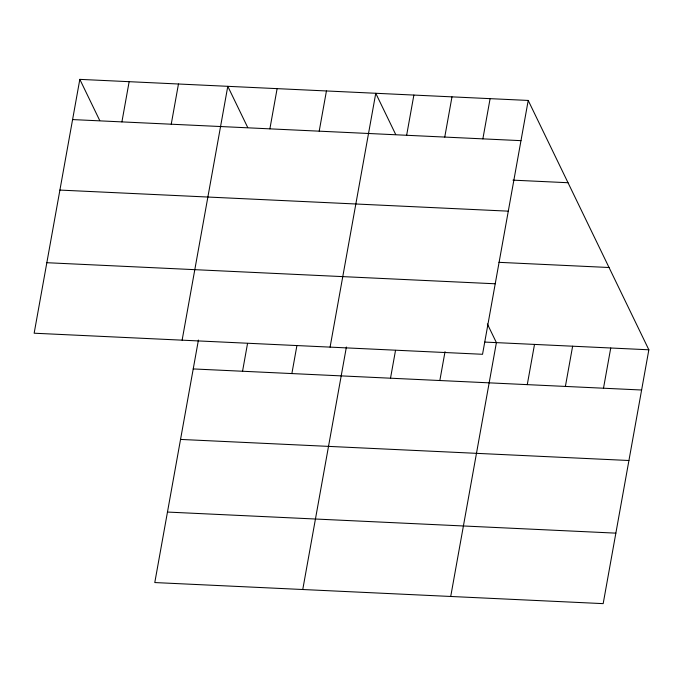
<?xml version="1.0" encoding="UTF-8"?>
<svg xmlns="http://www.w3.org/2000/svg" width="683" height="683" viewBox="0 0 683 683"><rect width="100%" height="100%" fill="white"/><g stroke="black" fill="none" stroke-linecap="round" stroke-linejoin="round"><path stroke-width="1.02" d="M79.826 79.365L34.15 333.21L482.54 354.289L528.215 100.444L79.826 79.365L99.727 120.507M121.907 121.898L129.147 81.687M171.237 124.212L178.468 84M182.122 340.16L227.789 86.323L247.698 127.465M198.42 340.057L154.785 582.556L603.174 603.635L648.85 349.79L528.215 100.444M269.879 128.856L277.119 88.636M242.55 371.245L247.553 343.404M319.2 131.17L326.44 90.959M291.872 373.567L296.883 345.726M330.085 347.118L375.761 93.281L395.662 134.423M302.757 589.514L346.392 347.015M406.641 135.285L413.872 95.074M390.514 378.203L395.525 350.362M444.753 137.078L451.984 96.858M482.864 138.871L490.104 98.651M439.835 380.525L445.034 351.651M450.72 596.464L496.396 342.627L487.346 323.921M527.276 384.631L534.507 344.42M565.387 386.424L572.627 346.213M603.499 388.217L610.739 348.006M72.586 119.576L520.975 140.655M512.967 180.141L568.025 182.728M59.899 190.079L508.297 211.158M498.931 262.332L609.04 267.505M46.837 262.707L495.226 283.786M484.853 342.081L648.85 349.79M193.221 368.931L641.61 390.01M180.543 439.425L628.932 460.504M167.472 512.062L615.861 533.141"/></g></svg>
